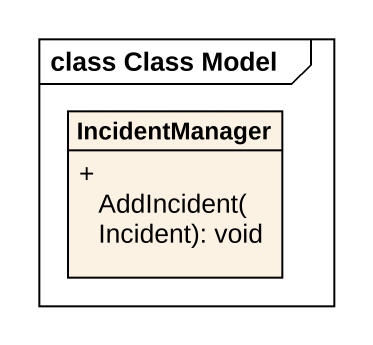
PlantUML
@startuml
mainframe class Class Model
hide circle
hide empty members
skinparam classAttributeIconSize 0
class IncidentManager {
  + AddIncident(Incident): void
}
@enduml
